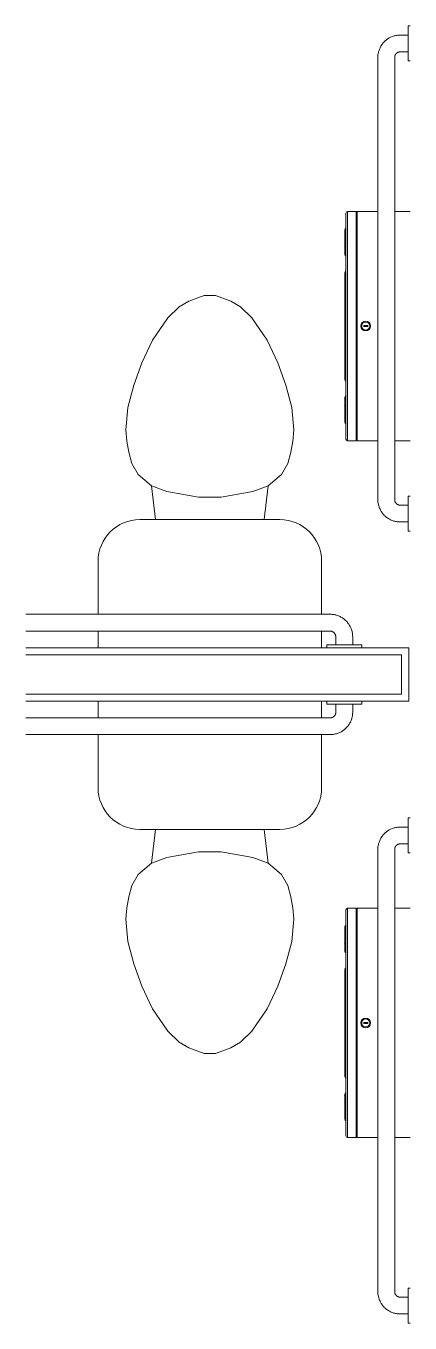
# Model space of a CAD drawing. Header units: inches. Extents: x 24207 to 25740, y -22797 to -22370.
# Drawn here: x 24207.1 to 24241.4, y -22658.6 to -22542.7 of the extents above.
import ezdxf

# ---------------------------------------------------------------- set-up
doc = ezdxf.new("R2010")
doc.units = ezdxf.units.IN
doc.header["$MEASUREMENT"] = 0
for name, color, linetype, lineweight in [('A-WALL', 113, 'Continuous', 20), ('A-WALL-PATT', 111, 'Continuous', 50), ('I-WALL', 2, 'Continuous', 20), ('P-SANR-FIXT', 6, 'Continuous', 20), ('Q-SPCQ', 91, 'Continuous', 20)]:
    doc.layers.add(name, color=color, linetype=linetype, lineweight=lineweight)

# ---------------------------------------------------------------- blocks, each defined once
blk = doc.blocks.new('Toilet-Domestic-3D - Toilet-Domestic-3D-3240-Enlarged First Floor Plan _East_')
at = {"layer": 'P-SANR-FIXT', "color": 43, "lineweight": 13}
for p, q in [((-9.98, 17.98), (-9.98, 19.48)), ((9.98, 19.48), (9.98, 17.98)), ((-9.98, 11.75), (-9.98, 16.48)), ((9.98, 16.48), (9.98, 11.75)), ((6.25, 8.02), (-6.25, 8.02)), ((-4.86, 8.02), (-5.21, 5)), ((4.86, 8.02), (5.21, 5)), ((-1, 6), (-3.84, 5.5)), ((1, 6), (-1, 6)), ((3.84, 5.5), (1, 6)), ((-5.21, 5), (-6.4, 4)), ((-3.84, 5.5), (-5.21, 5)), ((5.21, 5), (3.84, 5.5)), ((6.4, 4), (5.21, 5)), ((-6.4, 4), (-6.97, 3)), ((6.97, 3), (6.4, 4)), ((-6.97, 3), (-7.24, 2)), ((7.24, 2), (6.97, 3)), ((-7.24, 2), (-7.41, 1)), ((7.41, 1), (7.24, 2)), ((-7.41, 1), (-7.5, 0)), ((-7.5, 0), (-7.33, -1.99)), ((7.33, -1.99), (7.5, 0)), ((7.5, 0), (7.41, 1)), ((-7.33, -1.99), (-6.79, -4)), ((6.79, -4), (7.33, -1.99)), ((-6.79, -4), (-6.06, -6)), ((6.06, -6), (6.79, -4)), ((-6.06, -6), (-5.13, -8)), ((5.13, -8), (6.06, -6)), ((-5.13, -8), (-3.74, -10)), ((3.74, -10), (5.13, -8)), ((-3.74, -10), (-2.74, -11)), ((2.74, -11), (3.74, -10)), ((-2.74, -11), (-1.87, -11.5)), ((-1.87, -11.5), (-0.5, -12)), ((0.5, -12), (1.87, -11.5)), ((1.87, -11.5), (2.74, -11)), ((-0.5, -12), (0.5, -12))]:
    blk.add_line(p, q, dxfattribs=at)
for centre, start, end in [((-6.25, 11.75), 180, 270), ((6.25, 11.75), 270, 360)]:
    blk.add_arc(centre, 3.73, start, end, dxfattribs=at)
blk = doc.blocks.new('Toilet-Domestic-3D - Toilet-Domestic-3D-V18-Enlarged First Floor Plan _East_')
at = {"layer": 'P-SANR-FIXT', "color": 43, "lineweight": 13}
for p, q in [((-1.87, 11.5), (-0.5, 12)), ((-0.5, 12), (0.5, 12)), ((0.5, 12), (1.87, 11.5)), ((-3.74, 10), (-2.74, 11)), ((-2.74, 11), (-1.87, 11.5)), ((1.87, 11.5), (2.74, 11)), ((2.74, 11), (3.74, 10)), ((-5.13, 8), (-3.74, 10)), ((3.74, 10), (5.13, 8)), ((-6.06, 6), (-5.13, 8)), ((5.13, 8), (6.06, 6)), ((-6.79, 4), (-6.06, 6)), ((6.06, 6), (6.79, 4)), ((-7.33, 1.99), (-6.79, 4)), ((6.79, 4), (7.33, 1.99)), ((-7.5, 0), (-7.33, 1.99)), ((7.33, 1.99), (7.5, 0)), ((-7.41, -1), (-7.5, 0)), ((-7.24, -2), (-7.41, -1)), ((7.41, -1), (7.24, -2)), ((7.5, 0), (7.41, -1)), ((-6.97, -3), (-7.24, -2)), ((7.24, -2), (6.97, -3)), ((-6.4, -4), (-6.97, -3)), ((6.97, -3), (6.4, -4)), ((-5.21, -5), (-6.4, -4)), ((6.4, -4), (5.21, -5)), ((-3.84, -5.5), (-5.21, -5)), ((-4.86, -8.02), (-5.21, -5)), ((-1, -6), (-3.84, -5.5)), ((3.84, -5.5), (1, -6)), ((5.21, -5), (3.84, -5.5)), ((4.86, -8.02), (5.21, -5)), ((1, -6), (-1, -6)), ((6.25, -8.02), (-6.25, -8.02)), ((-9.98, -11.75), (-9.98, -16.48)), ((9.98, -16.48), (9.98, -11.75)), ((-9.98, -17.98), (-9.98, -19.48)), ((9.98, -19.48), (9.98, -17.98))]:
    blk.add_line(p, q, dxfattribs=at)
for centre, start, end in [((-6.25, -11.75), 90, 180), ((6.25, -11.75), 0, 90)]:
    blk.add_arc(centre, 3.73, start, end, dxfattribs=at)
blk = doc.blocks.new('817_Grab_Bars - 8170-001420-V34-Enlarged First Floor Plan _East_')
at = {"layer": 'Q-SPCQ', "color": 43, "lineweight": 13}
for p, q in [((24234.27, -22595.24), (24207.1, -22595.24)), ((24207.1, -22596.74), (24234.27, -22596.74)), ((24234.77, -22597.24), (24234.77, -22597.96)), ((24236.27, -22597.96), (24236.27, -22597.24)), ((24233.95, -22597.96), (24233.95, -22598.24)), ((24233.95, -22597.96), (24235.52, -22597.96)), ((24235.52, -22597.96), (24237.08, -22597.96)), ((24237.08, -22598.24), (24237.08, -22597.96))]:
    blk.add_line(p, q, dxfattribs=at)
at = {"layer": 'Q-SPCQ', "color": 43, "lineweight": 13, "flags": 128}
for points in [[(24236.27, -22597.24), (24236.26, -22597.16), (24236.26, -22597.08), (24236.25, -22597), (24236.24, -22596.92), (24236.23, -22596.84), (24236.21, -22596.76), (24236.19, -22596.69), (24236.16, -22596.61), (24236.14, -22596.54), (24236.11, -22596.46), (24236.07, -22596.39), (24236.04, -22596.32), (24236, -22596.25), (24235.96, -22596.18), (24235.92, -22596.11), (24235.87, -22596.05), (24235.82, -22595.98), (24235.77, -22595.92), (24235.71, -22595.86), (24235.66, -22595.81), (24235.6, -22595.75), (24235.54, -22595.7), (24235.48, -22595.65), (24235.41, -22595.6), (24235.35, -22595.56), (24235.28, -22595.52), (24235.21, -22595.48), (24235.14, -22595.44), (24235.06, -22595.41), (24234.99, -22595.38), (24234.91, -22595.35), (24234.84, -22595.32), (24234.76, -22595.3), (24234.68, -22595.28), (24234.61, -22595.27), (24234.53, -22595.26), (24234.45, -22595.25), (24234.37, -22595.24), (24234.29, -22595.24), (24234.27, -22595.24)], [(24234.27, -22596.74), (24234.29, -22596.74), (24234.31, -22596.74), (24234.33, -22596.74), (24234.34, -22596.75), (24234.36, -22596.75), (24234.38, -22596.75), (24234.4, -22596.76), (24234.42, -22596.77), (24234.44, -22596.77), (24234.46, -22596.78), (24234.48, -22596.79), (24234.5, -22596.8), (24234.51, -22596.81), (24234.53, -22596.82), (24234.55, -22596.83), (24234.56, -22596.84), (24234.58, -22596.85), (24234.59, -22596.86), (24234.61, -22596.88), (24234.62, -22596.89), (24234.64, -22596.91), (24234.65, -22596.92), (24234.66, -22596.94), (24234.67, -22596.95), (24234.69, -22596.97), (24234.7, -22596.99), (24234.71, -22597), (24234.72, -22597.02), (24234.72, -22597.04), (24234.73, -22597.06), (24234.74, -22597.08), (24234.74, -22597.1), (24234.75, -22597.12), (24234.75, -22597.14), (24234.76, -22597.16), (24234.76, -22597.18), (24234.76, -22597.19), (24234.76, -22597.21), (24234.77, -22597.23), (24234.77, -22597.24)]]:
    blk.add_lwpolyline(points, dxfattribs=at)
blk = doc.blocks.new('817_Grab_Bars - 8170-001420-V35-Enlarged First Floor Plan _East_')
at = {"layer": 'Q-SPCQ', "color": 43, "lineweight": 13}
for p, q in [((24233.95, -22602.99), (24233.95, -22603.27)), ((24235.52, -22603.27), (24233.95, -22603.27)), ((24234.77, -22603.27), (24234.77, -22603.99)), ((24237.08, -22603.27), (24235.52, -22603.27)), ((24236.27, -22603.99), (24236.27, -22603.27)), ((24237.08, -22603.27), (24237.08, -22602.99)), ((24234.27, -22604.49), (24207.1, -22604.49)), ((24207.1, -22605.99), (24234.27, -22605.99))]:
    blk.add_line(p, q, dxfattribs=at)
at = {"layer": 'Q-SPCQ', "color": 43, "lineweight": 13, "flags": 128}
for points in [[(24234.27, -22605.99), (24234.35, -22605.99), (24234.43, -22605.98), (24234.5, -22605.98), (24234.58, -22605.96), (24234.66, -22605.95), (24234.74, -22605.93), (24234.82, -22605.91), (24234.89, -22605.89), (24234.97, -22605.86), (24235.04, -22605.83), (24235.12, -22605.8), (24235.19, -22605.76), (24235.26, -22605.73), (24235.33, -22605.68), (24235.39, -22605.64), (24235.46, -22605.59), (24235.52, -22605.55), (24235.58, -22605.49), (24235.64, -22605.44), (24235.7, -22605.38), (24235.75, -22605.33), (24235.81, -22605.26), (24235.86, -22605.2), (24235.9, -22605.14), (24235.95, -22605.07), (24235.99, -22605), (24236.03, -22604.93), (24236.07, -22604.86), (24236.1, -22604.79), (24236.13, -22604.72), (24236.16, -22604.64), (24236.18, -22604.56), (24236.2, -22604.49), (24236.22, -22604.41), (24236.24, -22604.33), (24236.25, -22604.25), (24236.26, -22604.17), (24236.26, -22604.09), (24236.27, -22604.01), (24236.27, -22603.99)], [(24234.77, -22603.99), (24234.76, -22604.01), (24234.76, -22604.03), (24234.76, -22604.05), (24234.76, -22604.07), (24234.76, -22604.09), (24234.75, -22604.11), (24234.75, -22604.13), (24234.74, -22604.15), (24234.73, -22604.17), (24234.73, -22604.19), (24234.72, -22604.2), (24234.71, -22604.22), (24234.7, -22604.24), (24234.69, -22604.26), (24234.68, -22604.27), (24234.67, -22604.29), (24234.65, -22604.3), (24234.64, -22604.32), (24234.63, -22604.33), (24234.61, -22604.35), (24234.6, -22604.36), (24234.58, -22604.38), (24234.57, -22604.39), (24234.55, -22604.4), (24234.54, -22604.41), (24234.52, -22604.42), (24234.5, -22604.43), (24234.48, -22604.44), (24234.46, -22604.45), (24234.45, -22604.46), (24234.43, -22604.46), (24234.41, -22604.47), (24234.39, -22604.47), (24234.37, -22604.48), (24234.35, -22604.48), (24234.33, -22604.49), (24234.31, -22604.49), (24234.29, -22604.49), (24234.27, -22604.49), (24234.27, -22604.49)]]:
    blk.add_lwpolyline(points, dxfattribs=at)
blk = doc.blocks.new('817_Grab_Bars - 8170-001420-V36-Enlarged First Floor Plan _East_')
at = {"layer": 'Q-SPCQ', "color": 43, "lineweight": 13}
for p, q in [((24241.39, -22613.43), (24241.23, -22613.43)), ((24241.23, -22614.99), (24241.23, -22613.43)), ((24241.23, -22614.24), (24240.52, -22614.24)), ((24241.23, -22616.55), (24241.23, -22614.99)), ((24238.52, -22616.24), (24238.52, -22655.74)), ((24240.02, -22655.74), (24240.02, -22616.24)), ((24240.52, -22615.74), (24241.23, -22615.74)), ((24241.23, -22616.55), (24241.39, -22616.55)), ((24241.39, -22655.43), (24241.23, -22655.43)), ((24241.23, -22656.99), (24241.23, -22655.43)), ((24241.23, -22656.24), (24240.52, -22656.24)), ((24241.23, -22658.55), (24241.23, -22656.99)), ((24240.52, -22657.74), (24241.23, -22657.74)), ((24241.23, -22658.55), (24241.39, -22658.55))]:
    blk.add_line(p, q, dxfattribs=at)
at = {"layer": 'Q-SPCQ', "color": 43, "lineweight": 13, "flags": 128}
for points in [[(24240.52, -22614.24), (24240.44, -22614.24), (24240.36, -22614.25), (24240.28, -22614.25), (24240.2, -22614.27), (24240.12, -22614.28), (24240.04, -22614.3), (24239.96, -22614.32), (24239.89, -22614.34), (24239.81, -22614.37), (24239.74, -22614.4), (24239.66, -22614.43), (24239.59, -22614.47), (24239.52, -22614.5), (24239.45, -22614.55), (24239.39, -22614.59), (24239.32, -22614.64), (24239.26, -22614.69), (24239.2, -22614.74), (24239.14, -22614.79), (24239.08, -22614.85), (24239.03, -22614.91), (24238.97, -22614.97), (24238.92, -22615.03), (24238.88, -22615.09), (24238.83, -22615.16), (24238.79, -22615.23), (24238.75, -22615.3), (24238.72, -22615.37), (24238.68, -22615.44), (24238.65, -22615.52), (24238.62, -22615.59), (24238.6, -22615.67), (24238.58, -22615.74), (24238.56, -22615.82), (24238.54, -22615.9), (24238.53, -22615.98), (24238.52, -22616.06), (24238.52, -22616.14), (24238.52, -22616.22), (24238.52, -22616.24)], [(24240.02, -22616.24), (24240.02, -22616.22), (24240.02, -22616.2), (24240.02, -22616.18), (24240.02, -22616.16), (24240.03, -22616.14), (24240.03, -22616.12), (24240.03, -22616.1), (24240.04, -22616.08), (24240.05, -22616.06), (24240.05, -22616.05), (24240.06, -22616.03), (24240.07, -22616.01), (24240.08, -22615.99), (24240.09, -22615.97), (24240.1, -22615.96), (24240.11, -22615.94), (24240.13, -22615.93), (24240.14, -22615.91), (24240.15, -22615.9), (24240.17, -22615.88), (24240.18, -22615.87), (24240.2, -22615.85), (24240.21, -22615.84), (24240.23, -22615.83), (24240.25, -22615.82), (24240.26, -22615.81), (24240.28, -22615.8), (24240.3, -22615.79), (24240.32, -22615.78), (24240.33, -22615.77), (24240.35, -22615.77), (24240.37, -22615.76), (24240.39, -22615.76), (24240.41, -22615.75), (24240.43, -22615.75), (24240.45, -22615.74), (24240.47, -22615.74), (24240.49, -22615.74), (24240.51, -22615.74), (24240.52, -22615.74)], [(24238.52, -22655.74), (24238.52, -22655.82), (24238.52, -22655.9), (24238.53, -22655.98), (24238.54, -22656.06), (24238.56, -22656.14), (24238.57, -22656.22), (24238.59, -22656.29), (24238.62, -22656.37), (24238.64, -22656.44), (24238.67, -22656.52), (24238.71, -22656.59), (24238.74, -22656.66), (24238.78, -22656.73), (24238.82, -22656.8), (24238.86, -22656.87), (24238.91, -22656.93), (24238.96, -22657), (24239.01, -22657.06), (24239.07, -22657.12), (24239.12, -22657.18), (24239.18, -22657.23), (24239.24, -22657.28), (24239.3, -22657.33), (24239.37, -22657.38), (24239.43, -22657.42), (24239.5, -22657.47), (24239.57, -22657.5), (24239.64, -22657.54), (24239.72, -22657.57), (24239.79, -22657.6), (24239.87, -22657.63), (24239.94, -22657.66), (24240.02, -22657.68), (24240.1, -22657.7), (24240.18, -22657.71), (24240.25, -22657.72), (24240.33, -22657.73), (24240.41, -22657.74), (24240.49, -22657.74), (24240.52, -22657.74)], [(24240.52, -22656.24), (24240.5, -22656.24), (24240.48, -22656.24), (24240.46, -22656.24), (24240.44, -22656.23), (24240.42, -22656.23), (24240.4, -22656.23), (24240.38, -22656.22), (24240.36, -22656.21), (24240.34, -22656.21), (24240.32, -22656.2), (24240.3, -22656.19), (24240.28, -22656.18), (24240.27, -22656.17), (24240.25, -22656.16), (24240.23, -22656.15), (24240.22, -22656.14), (24240.2, -22656.13), (24240.19, -22656.12), (24240.17, -22656.1), (24240.16, -22656.09), (24240.14, -22656.07), (24240.13, -22656.06), (24240.12, -22656.04), (24240.11, -22656.03), (24240.09, -22656.01), (24240.08, -22655.99), (24240.07, -22655.98), (24240.07, -22655.96), (24240.06, -22655.94), (24240.05, -22655.92), (24240.04, -22655.9), (24240.04, -22655.88), (24240.03, -22655.86), (24240.03, -22655.84), (24240.02, -22655.83), (24240.02, -22655.81), (24240.02, -22655.79), (24240.02, -22655.77), (24240.02, -22655.75), (24240.02, -22655.74)]]:
    blk.add_lwpolyline(points, dxfattribs=at)
blk = doc.blocks.new('Dispenser-Toilet_Tissue-Frost_Products_LTD_-Jumbo-169 - Steel-Brushed-Stainless_Steel-V39-Enlarged First Floor Plan _East_')
at = {"layer": 'Q-SPCQ', "color": 43, "lineweight": 13}
for p, q in [((24235.66, -22559.4), (24235.66, -22560.75)), ((24235.82, -22559.24), (24235.82, -22579.74)), ((24236.58, -22559.24), (24235.82, -22559.24)), ((24236.58, -22559.3), (24236.58, -22559.24)), ((24236.58, -22579.68), (24236.58, -22559.3)), ((24236.62, -22559.3), (24236.58, -22559.3)), ((24236.62, -22559.3), (24236.62, -22579.68)), ((24236.68, -22579.74), (24236.68, -22559.24)), ((24238.52, -22559.24), (24236.68, -22559.24)), ((24241.39, -22559.24), (24240.02, -22559.24)), ((24235.66, -22560.75), (24235.66, -22578.23)), ((24235.56, -22560.91), (24235.56, -22563.08)), ((24235.66, -22563.24), (24235.66, -22564.55)), ((24235.56, -22564.74), (24235.56, -22574.24)), ((24237.28, -22569.45), (24237.28, -22569.53)), ((24237.61, -22569.45), (24237.28, -22569.45)), ((24237.28, -22569.53), (24237.61, -22569.53)), ((24237.61, -22569.53), (24237.61, -22569.45)), ((24235.66, -22574.43), (24235.66, -22575.73)), ((24235.56, -22575.89), (24235.56, -22578.07)), ((24235.66, -22578.23), (24235.66, -22579.58)), ((24235.82, -22579.74), (24236.58, -22579.74)), ((24236.58, -22579.74), (24236.58, -22579.68)), ((24236.58, -22579.68), (24236.62, -22579.68)), ((24236.68, -22579.74), (24238.52, -22579.74)), ((24240.02, -22579.74), (24241.39, -22579.74))]:
    blk.add_line(p, q, dxfattribs=at)
for radius in [0.438, 0.357]:
    blk.add_circle((24237.43, -22569.49), radius, dxfattribs=at)
for centre, radius, start, end in [((24235.82, -22559.4), 0.16, 90, 179.0019), ((24236.68, -22559.3), 0.0601, 90, 177.3185), ((24235.74, -22560.91), 0.18, 116.3878, 180), ((24235.67, -22562.47), 0.118, 97.6431, 169.1884), ((24235.71, -22562.46), 0.151, 182.679, 250.3653), ((24235.74, -22562.49), 0.18, 180, 243.6084), ((24235.71, -22562.49), 0.151, 183.1667, 250.3726), ((24235.67, -22563.07), 0.119, 98.4805, 169.9599), ((24235.71, -22563.06), 0.151, 182.679, 250.3659), ((24235.71, -22563.07), 0.151, 182.679, 250.3659), ((24235.74, -22563.08), 0.18, 180, 243.6122), ((24235.78, -22564.74), 0.22, 123.0557, 180), ((24235.78, -22574.24), 0.22, 180, 236.9443), ((24235.74, -22575.89), 0.18, 116.3878, 180), ((24235.71, -22575.9), 0.151, 109.6341, 177.321), ((24235.71, -22575.91), 0.151, 109.6341, 177.321), ((24235.67, -22575.91), 0.119, 190.0401, 261.5195), ((24235.74, -22576.48), 0.18, 116.3878, 180), ((24235.71, -22576.49), 0.151, 109.6341, 176.8331), ((24235.71, -22576.52), 0.151, 109.6341, 177.321), ((24235.67, -22576.51), 0.118, 190.8116, 262.3569), ((24235.74, -22578.07), 0.18, 180, 243.6122), ((24235.82, -22579.58), 0.16, 180, 270), ((24236.68, -22579.68), 0.06, 180, 270)]:
    blk.add_arc(centre, radius, start, end, dxfattribs=at)
blk = doc.blocks.new('Dispenser-Toilet_Tissue-Frost_Products_LTD_-Jumbo-169 - Steel-Brushed-Stainless_Steel-V40-Enlarged First Floor Plan _East_')
at = {"layer": 'Q-SPCQ', "color": 43, "lineweight": 13}
for p, q in [((24235.66, -22621.65), (24235.66, -22623)), ((24235.82, -22621.49), (24235.82, -22641.99)), ((24236.58, -22621.49), (24235.82, -22621.49)), ((24236.58, -22621.55), (24236.58, -22621.49)), ((24236.58, -22641.93), (24236.58, -22621.55)), ((24236.62, -22621.55), (24236.58, -22621.55)), ((24236.62, -22621.55), (24236.62, -22641.93)), ((24236.68, -22641.99), (24236.68, -22621.49)), ((24238.52, -22621.49), (24236.68, -22621.49)), ((24241.39, -22621.49), (24240.01, -22621.49)), ((24235.56, -22623.16), (24235.56, -22625.33)), ((24235.66, -22623), (24235.66, -22640.48)), ((24235.66, -22625.49), (24235.66, -22626.8)), ((24235.56, -22626.99), (24235.56, -22636.49)), ((24237.28, -22631.7), (24237.28, -22631.78)), ((24237.61, -22631.7), (24237.28, -22631.7)), ((24237.28, -22631.78), (24237.61, -22631.78)), ((24237.61, -22631.78), (24237.61, -22631.7)), ((24235.66, -22636.68), (24235.66, -22637.98)), ((24235.56, -22638.14), (24235.56, -22640.32)), ((24235.66, -22640.48), (24235.66, -22641.83)), ((24236.58, -22641.99), (24236.58, -22641.93)), ((24236.58, -22641.93), (24236.62, -22641.93)), ((24235.82, -22641.99), (24236.58, -22641.99)), ((24236.68, -22641.99), (24238.52, -22641.99)), ((24240.02, -22641.99), (24241.39, -22641.99))]:
    blk.add_line(p, q, dxfattribs=at)
for radius in [0.438, 0.357]:
    blk.add_circle((24237.43, -22631.74), radius, dxfattribs=at)
for centre, radius, start, end in [((24235.82, -22621.65), 0.16, 90, 179.0019), ((24236.68, -22621.55), 0.0601, 90, 177.3185), ((24235.74, -22623.16), 0.18, 116.3878, 180), ((24235.67, -22624.72), 0.118, 97.6431, 169.1884), ((24235.71, -22624.71), 0.151, 182.679, 250.3653), ((24235.74, -22624.74), 0.18, 180, 243.6084), ((24235.71, -22624.74), 0.151, 183.1667, 250.3726), ((24235.67, -22625.32), 0.119, 98.4805, 169.9599), ((24235.71, -22625.31), 0.151, 182.679, 250.3659), ((24235.71, -22625.32), 0.151, 182.679, 250.3659), ((24235.74, -22625.33), 0.18, 180, 243.6122), ((24235.78, -22626.99), 0.22, 123.0557, 180), ((24235.78, -22636.49), 0.22, 180, 236.9443), ((24235.74, -22638.14), 0.18, 116.3878, 180), ((24235.71, -22638.15), 0.151, 109.6341, 177.321), ((24235.71, -22638.16), 0.151, 109.6341, 177.321), ((24235.67, -22638.16), 0.119, 190.0401, 261.5195), ((24235.74, -22638.73), 0.18, 116.3878, 180), ((24235.71, -22638.74), 0.151, 109.6341, 176.8331), ((24235.71, -22638.77), 0.151, 109.6341, 177.321), ((24235.67, -22638.76), 0.118, 190.8116, 262.3569), ((24235.74, -22640.32), 0.18, 180, 243.6122), ((24235.82, -22641.83), 0.16, 180, 270), ((24236.68, -22641.93), 0.06, 180, 270)]:
    blk.add_arc(centre, radius, start, end, dxfattribs=at)

msp = doc.modelspace()

# ---------------------------------------------------------------- hatches: boundary and pattern name
at = {"layer": 'A-WALL-PATT', "lineweight": 9}
h = msp.add_hatch(dxfattribs=at)
h.set_pattern_fill('FP1_21', color=8, style=0, pattern_type=2)
h.set_pattern_definition([(0, (0, 0), (30.72, 7.68), [1.267, -21.773, 1.267, -21.773, -122.88]), (0, (0, 0), (30.72, 7.68), [-46.08, 1.267, -44.813, 1.267, -21.773, -53.76]), (0, (0, 0), (30.72, 7.68), [-115.2, 1.267, -14.093, 1.267, -37.133]), (120, (11.52, 3.84), (-22.0110751, 22.7643004), [1.267, -21.773, 1.267, -21.773, -122.88]), (120, (11.52, 3.84), (-22.0110751, 22.7643004), [-46.08, 1.267, -44.813, 1.267, -21.773, -53.76]), (120, (11.52, 3.84), (-22.0110751, 22.7643004), [-115.2, 1.267, -14.093, 1.267, -37.133]), (240, (15.36, 19.2), (-8.7089249, -30.4443004), [1.267, -21.773, 1.267, -21.773, -122.88]), (240, (15.36, 19.2), (-8.7089249, -30.4443004), [-46.08, 1.267, -44.813, 1.267, -21.773, -53.76]), (240, (15.36, 19.2), (-8.7089249, -30.4443004), [-115.2, 1.267, -14.093, 1.267, -37.133])])
h.paths.add_polyline_path([(24241.27, -22598.87), (24241.27, -22598.24), (24207.1, -22598.24), (24207.1, -22598.87), (24240.8, -22598.87)], flags=0)

# ---------------------------------------------------------------- linework, layer by layer
at = {"layer": 'A-WALL', "color": 7}
for p, q in [((24207.1, -22598.87), (24240.64, -22598.87)), ((24240.64, -22598.87), (24240.64, -22602.37)), ((24207.1, -22602.37), (24240.64, -22602.37))]:
    msp.add_line(p, q, dxfattribs=at)
at = {"layer": 'I-WALL', "color": 7}
for p, q in [((24241.27, -22598.24), (24207.1, -22598.24)), ((24241.27, -22598.87), (24241.27, -22598.24)), ((24241.27, -22602.37), (24241.27, -22598.87)), ((24241.27, -22602.99), (24241.27, -22602.37)), ((24207.1, -22602.99), (24241.27, -22602.99))]:
    msp.add_line(p, q, dxfattribs=at)

# ---------------------------------------------------------------- block references
at = {"layer": 'P-SANR-FIXT', "color": 43, "lineweight": 13}
for name, p in [('Toilet-Domestic-3D - Toilet-Domestic-3D-V18-Enlarged First Floor Plan _East_', (24223.52, -22578.76)), ('Toilet-Domestic-3D - Toilet-Domestic-3D-3240-Enlarged First Floor Plan _East_', (24223.52, -22622.47))]:
    msp.add_blockref(name, p, dxfattribs=at)
at = {"layer": 'Q-SPCQ', "color": 43, "lineweight": 13}
for name, p in [('817_Grab_Bars - 8170-001420-V36-Enlarged First Floor Plan _East_', (0, 70.75)), ('Dispenser-Toilet_Tissue-Frost_Products_LTD_-Jumbo-169 - Steel-Brushed-Stainless_Steel-V39-Enlarged First Floor Plan _East_', (0, 0)), ('817_Grab_Bars - 8170-001420-V34-Enlarged First Floor Plan _East_', (0, 0)), ('817_Grab_Bars - 8170-001420-V35-Enlarged First Floor Plan _East_', (0, 0)), ('817_Grab_Bars - 8170-001420-V36-Enlarged First Floor Plan _East_', (0, 0)), ('Dispenser-Toilet_Tissue-Frost_Products_LTD_-Jumbo-169 - Steel-Brushed-Stainless_Steel-V40-Enlarged First Floor Plan _East_', (0, 0))]:
    msp.add_blockref(name, p, dxfattribs=at)

doc.saveas('drawing.dxf')
